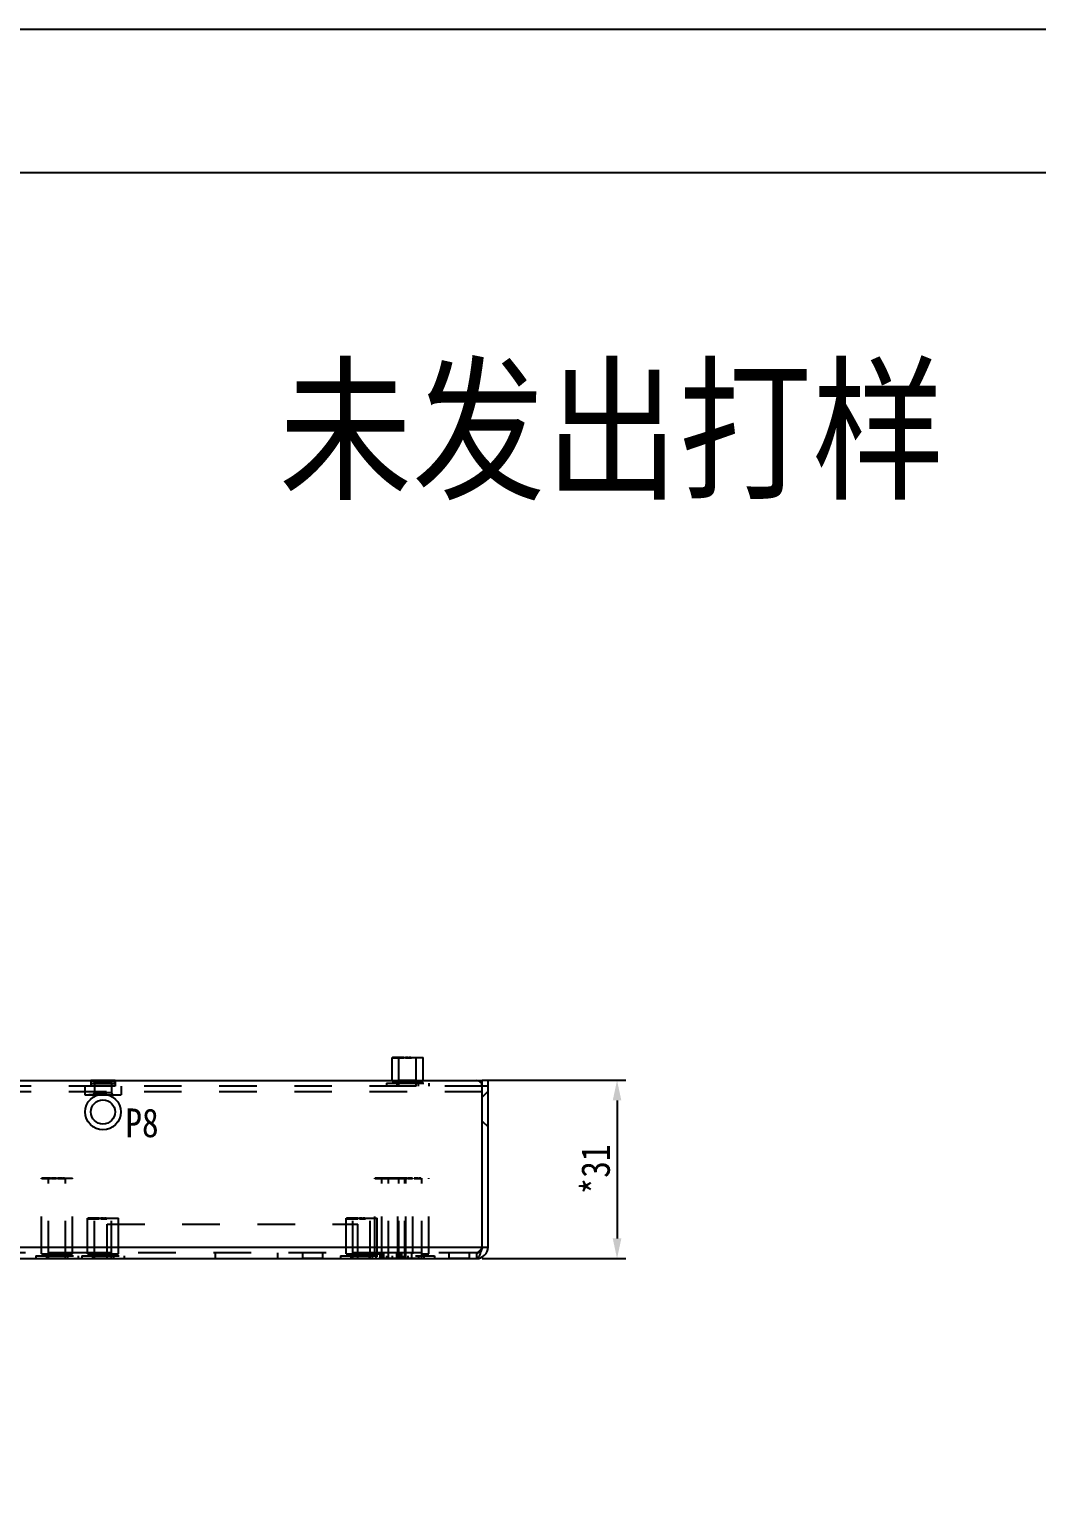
# Model space of a CAD drawing. Header units: millimetres. Extents: x 1262 to 3787, y 0 to 841.
# Drawn here: x 3082.4 to 3257.7, y 587.5 to 841 of the extents above; entities that cross this region are included whole.
import ezdxf

# ---------------------------------------------------------------- set-up
doc = ezdxf.new("R2010")
doc.units = ezdxf.units.MM
doc.header["$LTSCALE"] = 65.395
doc.header["$PDMODE"] = 3
doc.header["$PDSIZE"] = 8
doc.linetypes.add('HIDDEN', pattern=[0.2, 0.1, -0.1])
doc.layers.get('0').update_dxf_attribs({"linetype": 'CONTINUOUS'})
doc.layers.get('Defpoints').update_dxf_attribs({"linetype": 'CONTINUOUS'})
doc.layers.add('02___PRT_ALL_AXES', color=7, linetype='CONTINUOUS')
doc.layers.add('DEFAULT_2', color=8, linetype='HIDDEN')
doc.styles.get("Standard").update_dxf_attribs({"font": 'txt', "width": 0.85})
doc.dimstyles.new('DIMSTYLE_1', dxfattribs={"dimtxt": 5, "dimasz": 3.5, "dimexe": 1.5, "dimexo": 1, "dimgap": 1.25, "dimtad": 1, "dimdsep": 46, "dimtxsty": 'Standard', "dimblk": '_FILLED', "dimblk1": '_FILLED', "dimblk2": '_FILLED', "dimcen": 0.09, "dimadec": 0, "dimazin": 0, "dimtp": 0.01, "dimtm": 0.01, "dimtfac": 1, "dimtofl": 0, "dimtmove": 0, "dimatfit": 3, "dimldrblk": '_FILLED', "dimfxl": 1, "dimtolj": 1, "dimarcsym": 0})

# ---------------------------------------------------------------- blocks, each defined once
blk = doc.blocks.new('_FILLED')
at = {"color": 0, "linetype": 'ByBlock'}
blk.add_solid([(0, 0), (-1, 0.214), (-1, -0.214)], dxfattribs=at)
blk = doc.blocks.new('*D5')
at = {"color": 0, "linetype": 'Continuous', "lineweight": -2, "transparency": 16777216}
for p, q in [((3161.21, 658.16), (3186.16, 658.16)), ((3184.66, 654.66), (3184.66, 630.66)), ((3161.21, 627.16), (3186.16, 627.16))]:
    blk.add_line(p, q, dxfattribs=at)
at = {"layer": 'Defpoints', "color": 0, "linetype": 'Continuous', "transparency": 16777216}
for p in [(3160.21, 658.16), (3160.21, 627.16), (3184.66, 627.16)]:
    blk.add_point(p, dxfattribs=at)
at = {"color": 0, "linetype": 'Continuous', "lineweight": -2, "transparency": 16777216, "xscale": 3.5, "yscale": 3.5, "zscale": 3.5}
for p, rotation in [((3184.66, 658.16), 90), ((3184.66, 627.16), 270)]:
    blk.add_blockref('_FILLED', p, dxfattribs=dict(at, rotation=rotation))
at = {"color": 0, "linetype": 'Continuous', "transparency": 16777216, "insert": (3178.41, 642.66), "char_height": 5, "width": 12.75, "attachment_point": 2, "rotation": 90}
blk.add_mtext('\\A1;*31', dxfattribs=at)

msp = doc.modelspace()

# ---------------------------------------------------------------- linework, layer by layer
at = {"color": 7, "linetype": 'Continuous'}
for p, q in [((2597.865, 841), (3786.865, 841)), ((3145.51, 658.158), (3145.51, 662.158)), ((3150.91, 658.158), (3150.91, 662.158)), ((3162.21, 658.158), (3161.21, 658.158)), ((3161.21, 657.158), (3161.21, 658.158)), ((3162.21, 657.158), (3161.21, 657.158)), ((3161.21, 629.158), (3162.21, 629.158))]:
    msp.add_line(p, q, dxfattribs=at)
at = {"color": 3, "linetype": 'Continuous'}
for p, q in [((2749.21, 658.158), (3161.21, 658.158)), ((3161.21, 629.158), (3161.21, 657.158)), ((3162.21, 629.158), (3162.21, 658.158)), ((2749.21, 629.158), (3161.21, 629.158)), ((2975.994, 627.158), (3160.21, 627.158))]:
    msp.add_line(p, q, dxfattribs=at)
at = {"color": 7, "linetype": 'Continuous'}
msp.add_lwpolyline([(2622.865, 25), (3761.865, 25), (3761.865, 816), (2622.865, 816)], close=True, dxfattribs=at)
at = {"color": 3, "linetype": 'Continuous'}
msp.add_circle((3095.21, 652.658), 3.1, dxfattribs=at)
at = {"color": 7, "linetype": 'Continuous'}
msp.add_circle((3095.21, 652.658), 2.1, dxfattribs=at)
at = {"color": 3, "linetype": 'Continuous'}
for centre, radius, start, end in [((3160.21, 657.158), 1, 0, 90), ((3160.21, 629.158), 2, 270, 0)]:
    msp.add_arc(centre, radius, start, end, dxfattribs=at)
msp.add_open_spline([(3161.21, 629.158), (3161.15, 628.969), (3161.089, 628.779), (3161.027, 628.59)], degree=3, dxfattribs=at)
for points, knots in [([(3160.763, 627.867), (3160.687, 627.685), (3160.577, 627.413), (3160.321, 627.158), (3160.21, 627.158)], [0, 0, 0, 0, 0.6396683, 1, 1, 1, 1]), ([(3161.027, 628.59), (3161.005, 628.525), (3160.923, 628.282), (3160.835, 628.04), (3160.763, 627.867)], [0, 0, 0, 0, 0.2675329, 1, 1, 1, 1])]:
    msp.add_open_spline(points, degree=3, knots=knots, dxfattribs=at)
at = {"layer": '02___PRT_ALL_AXES', "color": 7, "linetype": 'Continuous'}
for p, q in [((3145.51, 662.158), (3150.91, 662.158)), ((3145.51, 658.158), (3145.51, 662.158)), ((3150.91, 658.158), (3150.91, 662.158))]:
    msp.add_line(p, q, dxfattribs=at)
at = {"layer": '02___PRT_ALL_AXES', "color": 8, "linetype": 'HIDDEN'}
for p, q in [((3146.71, 657.158), (3146.71, 662.158)), ((3149.71, 657.158), (3149.71, 662.158)), ((3097.31, 658.158), (3093.11, 658.158)), ((3093.11, 658.158), (3093.11, 657.158)), ((3097.31, 657.158), (3093.11, 657.158)), ((3097.31, 658.158), (3097.31, 657.158)), ((3145.51, 657.958), (3145.51, 658.158)), ((3149.71, 658.158), (3146.71, 658.158)), ((3149.71, 657.158), (3146.71, 657.158)), ((3150.91, 657.958), (3150.91, 658.158)), ((3084.51, 641.158), (3089.91, 641.158)), ((3084.51, 627.958), (3084.51, 641.158)), ((3085.71, 627.158), (3085.71, 641.158)), ((3088.71, 627.158), (3088.71, 641.158)), ((3089.91, 627.958), (3089.91, 641.158)), ((3142.51, 641.158), (3151.91, 641.158)), ((3142.51, 627.958), (3142.51, 641.158)), ((3143.71, 627.158), (3143.71, 641.158)), ((3144.91, 627.158), (3144.91, 641.158)), ((3146.51, 627.958), (3146.51, 641.158)), ((3146.71, 627.158), (3146.71, 641.158)), ((3147.71, 627.158), (3147.71, 641.158)), ((3147.91, 627.158), (3147.91, 641.158)), ((3149.11, 627.958), (3149.11, 641.158)), ((3150.71, 627.158), (3150.71, 641.158)), ((3151.91, 627.958), (3151.91, 641.158)), ((3092.51, 634.158), (3097.91, 634.158)), ((3092.51, 627.958), (3092.51, 634.158)), ((3093.71, 627.158), (3093.71, 634.158)), ((3096.71, 627.158), (3096.71, 634.158)), ((3097.91, 627.958), (3097.91, 634.158)), ((3137.51, 634.158), (3142.91, 634.158)), ((3137.51, 627.958), (3137.51, 634.158)), ((3138.71, 627.158), (3138.71, 634.158)), ((3141.71, 627.158), (3141.71, 634.158)), ((3142.91, 627.958), (3142.91, 634.158)), ((3088.71, 628.158), (3085.71, 628.158)), ((3088.71, 627.158), (3085.71, 627.158)), ((3096.71, 628.158), (3093.71, 628.158)), ((3096.71, 627.158), (3093.71, 627.158)), ((3133.46, 628.158), (3129.96, 628.158)), ((3129.96, 627.158), (3129.96, 628.158)), ((3133.46, 627.158), (3129.96, 627.158)), ((3133.46, 627.158), (3133.46, 628.158)), ((3141.71, 628.158), (3138.71, 628.158)), ((3141.71, 627.158), (3138.71, 627.158)), ((3150.71, 628.158), (3143.46, 628.158)), ((3143.46, 627.158), (3143.46, 628.158)), ((3150.71, 627.158), (3143.46, 627.158)), ((3144.06, 627.158), (3144.06, 628.158)), ((3146.36, 627.158), (3146.36, 628.158)), ((3146.96, 627.158), (3146.96, 628.158)), ((3158.96, 628.158), (3155.46, 628.158)), ((3155.46, 627.158), (3155.46, 628.158)), ((3158.96, 627.158), (3155.46, 627.158)), ((3158.96, 627.158), (3158.96, 628.158))]:
    msp.add_line(p, q, dxfattribs=at)
at = {"layer": 'DEFAULT_2', "color": 8, "linetype": 'HIDDEN'}
for p, q in [((3145.562, 662.158), (3145.56, 662.158)), ((3145.56, 662.158), (3145.56, 662.058)), ((3145.56, 662.058), (3147.543, 662.058)), ((3145.562, 662.058), (3145.562, 662.158)), ((3147.543, 662.158), (3145.591, 662.158)), ((3145.591, 662.058), (3145.591, 662.158)), ((3145.599, 662.158), (3145.599, 662.058)), ((3145.633, 662.158), (3145.633, 662.058)), ((3145.665, 662.158), (3145.665, 662.058)), ((3145.668, 662.158), (3145.668, 662.058)), ((3145.668, 662.158), (3145.668, 662.058)), ((3145.693, 662.158), (3145.693, 662.058)), ((3145.696, 662.158), (3145.696, 662.058)), ((3145.718, 662.158), (3145.718, 662.058)), ((3145.732, 662.158), (3145.732, 662.058)), ((3145.749, 662.158), (3145.749, 662.058)), ((3145.763, 662.158), (3145.763, 662.058)), ((3145.787, 662.158), (3145.787, 662.058)), ((3145.807, 662.158), (3145.807, 662.058)), ((3145.814, 662.158), (3145.814, 662.058)), ((3145.846, 662.158), (3145.846, 662.058)), ((3145.848, 662.158), (3145.848, 662.058)), ((3145.879, 662.158), (3145.879, 662.058)), ((3145.907, 662.158), (3145.907, 662.058)), ((3145.915, 662.158), (3145.915, 662.058)), ((3145.959, 662.158), (3145.959, 662.058)), ((3145.987, 662.158), (3145.987, 662.058)), ((3146.042, 662.158), (3146.042, 662.058)), ((3146.056, 662.158), (3146.056, 662.058)), ((3146.061, 662.158), (3146.061, 662.058)), ((3146.081, 662.158), (3146.081, 662.058)), ((3146.093, 662.158), (3146.093, 662.058)), ((3146.106, 662.158), (3146.106, 662.058)), ((3146.108, 662.158), (3146.108, 662.058)), ((3146.141, 662.158), (3146.141, 662.058)), ((3146.174, 662.158), (3146.174, 662.058)), ((3146.184, 662.158), (3146.184, 662.058)), ((3146.212, 662.158), (3146.212, 662.058)), ((3146.214, 662.158), (3146.214, 662.058)), ((3146.237, 662.158), (3146.237, 662.058)), ((3146.242, 662.158), (3146.242, 662.058)), ((3146.262, 662.158), (3146.262, 662.058)), ((3146.286, 662.158), (3146.286, 662.058)), ((3146.374, 662.158), (3146.374, 662.058)), ((3146.38, 662.158), (3146.38, 662.058)), ((3146.384, 662.158), (3146.384, 662.058)), ((3146.408, 662.158), (3146.408, 662.058)), ((3146.41, 662.158), (3146.41, 662.058)), ((3146.419, 662.158), (3146.419, 662.058)), ((3146.442, 662.158), (3146.442, 662.058)), ((3146.451, 662.158), (3146.451, 662.058)), ((3146.453, 662.158), (3146.453, 662.058)), ((3146.477, 662.158), (3146.477, 662.058)), ((3146.478, 662.158), (3146.478, 662.058)), ((3146.481, 662.158), (3146.481, 662.058)), ((3146.507, 662.158), (3146.507, 662.058)), ((3146.575, 662.158), (3146.575, 662.058)), ((3146.599, 662.158), (3146.599, 662.058)), ((3146.603, 662.158), (3146.603, 662.058)), ((3146.606, 662.158), (3146.606, 662.058)), ((3146.618, 662.158), (3146.618, 662.058)), ((3146.619, 662.158), (3146.619, 662.058)), ((3146.624, 662.158), (3146.624, 662.058)), ((3146.633, 662.158), (3146.633, 662.058)), ((3146.637, 662.158), (3146.637, 662.058)), ((3146.662, 662.158), (3146.662, 662.058)), ((3146.687, 662.158), (3146.687, 662.058)), ((3146.703, 662.158), (3146.703, 662.058)), ((3146.707, 662.158), (3146.707, 662.058)), ((3146.717, 662.158), (3146.717, 662.058)), ((3146.723, 662.158), (3146.723, 662.058)), ((3146.741, 662.158), (3146.741, 662.058)), ((3146.743, 662.058), (3146.743, 662.158)), ((3146.751, 662.158), (3146.751, 662.058)), ((3146.792, 662.158), (3146.792, 662.058)), ((3146.82, 662.158), (3146.82, 662.058)), ((3146.83, 662.158), (3146.83, 662.058)), ((3146.862, 662.158), (3146.862, 662.058)), ((3146.865, 662.158), (3146.865, 662.058)), ((3146.888, 662.158), (3146.888, 662.058)), ((3146.896, 662.058), (3146.896, 662.158)), ((3146.903, 662.158), (3146.903, 662.058)), ((3146.906, 662.158), (3146.906, 662.058)), ((3146.91, 662.158), (3146.91, 662.058)), ((3146.927, 662.158), (3146.927, 662.058)), ((3146.969, 662.158), (3146.969, 662.058)), ((3146.971, 662.158), (3146.971, 662.058)), ((3146.972, 662.158), (3146.972, 662.058)), ((3146.977, 662.158), (3146.977, 662.058)), ((3146.983, 662.158), (3146.983, 662.058)), ((3146.999, 662.158), (3146.999, 662.058)), ((3147.024, 662.158), (3147.024, 662.058)), ((3147.027, 662.158), (3147.027, 662.058)), ((3147.066, 662.158), (3147.066, 662.058)), ((3147.068, 662.158), (3147.068, 662.058)), ((3147.068, 662.158), (3147.068, 662.058)), ((3147.074, 662.158), (3147.074, 662.058)), ((3147.087, 662.158), (3147.087, 662.058)), ((3147.095, 662.158), (3147.095, 662.058)), ((3147.131, 662.158), (3147.131, 662.058)), ((3147.139, 662.158), (3147.139, 662.058)), ((3147.141, 662.158), (3147.141, 662.058)), ((3147.143, 662.158), (3147.143, 662.058)), ((3147.171, 662.158), (3147.171, 662.058)), ((3147.18, 662.158), (3147.18, 662.058)), ((3147.21, 662.158), (3147.21, 662.058)), ((3147.243, 662.158), (3147.243, 662.058)), ((3147.261, 662.158), (3147.261, 662.058)), ((3147.315, 662.158), (3147.315, 662.058)), ((3147.316, 662.158), (3147.316, 662.058)), ((3147.352, 662.158), (3147.352, 662.058)), ((3147.393, 662.158), (3147.393, 662.058)), ((3147.425, 662.158), (3147.425, 662.058)), ((3147.428, 662.158), (3147.428, 662.058)), ((3147.466, 662.158), (3147.466, 662.058)), ((3147.515, 662.158), (3147.515, 662.058)), ((3147.517, 662.158), (3147.517, 662.058)), ((3147.543, 662.158), (3147.543, 662.058)), ((3147.9, 662.158), (3147.832, 662.158)), ((3147.832, 662.158), (3147.832, 662.058)), ((3147.832, 662.058), (3148.898, 662.058)), ((3147.9, 662.058), (3147.9, 662.158)), ((3148.319, 662.158), (3147.972, 662.158)), ((3147.972, 662.158), (3147.972, 662.058)), ((3148.019, 662.158), (3148.019, 662.058)), ((3148.027, 662.058), (3148.027, 662.158)), ((3148.319, 662.058), (3148.319, 662.158)), ((3148.395, 662.158), (3148.395, 662.058)), ((3148.775, 662.158), (3148.486, 662.158)), ((3148.486, 662.058), (3148.486, 662.158)), ((3148.643, 662.158), (3148.643, 662.058)), ((3148.72, 662.158), (3148.72, 662.058)), ((3148.775, 662.058), (3148.775, 662.158)), ((3148.83, 662.158), (3148.83, 662.058)), ((3148.898, 662.058), (3148.898, 662.158)), ((3161.21, 657.158), (2749.21, 657.158)), ((3092.06, 657.158), (3092.06, 655.658)), ((3097.335, 658.128), (3093.085, 658.128)), ((3093.085, 658.128), (3093.085, 658.028)), ((3097.335, 658.028), (3093.085, 658.028)), ((3093.31, 657.538), (3093.085, 658.028)), ((3097.335, 657.538), (3093.085, 657.538)), ((3093.085, 657.538), (3093.085, 657.158)), ((3093.71, 657.828), (3093.41, 658.128)), ((3096.71, 657.828), (3093.71, 657.828)), ((3093.71, 657.828), (3093.71, 655.958)), ((3096.71, 657.828), (3097.01, 658.128)), ((3096.71, 657.828), (3096.71, 655.958)), ((3097.11, 657.538), (3097.335, 658.028)), ((3097.335, 658.128), (3097.335, 658.028)), ((3097.335, 657.538), (3097.335, 657.158)), ((3098.36, 657.158), (3098.36, 655.658)), ((3144.515, 657.658), (3151.905, 657.658)), ((3144.515, 657.658), (3144.515, 657.158)), ((3145.51, 657.958), (3145.51, 658.158)), ((3145.51, 657.958), (3150.91, 657.958)), ((3145.71, 657.958), (3145.71, 657.658)), ((3146.362, 657.658), (3146.362, 657.158)), ((3150.057, 657.658), (3150.057, 657.158)), ((3150.71, 657.958), (3150.71, 657.658)), ((3150.91, 657.958), (3150.91, 658.158)), ((3151.905, 657.658), (3151.905, 657.158)), ((3161.21, 656.158), (2749.21, 656.158)), ((3092.06, 655.658), (3098.36, 655.658)), ((3092.734, 655.678), (3094.626, 655.678)), ((3092.734, 655.678), (3092.734, 655.658)), ((3092.748, 655.678), (3092.748, 655.658)), ((3092.771, 655.658), (3092.771, 655.678)), ((3092.778, 655.678), (3092.778, 655.658)), ((3092.816, 655.658), (3092.816, 655.678)), ((3092.816, 655.678), (3092.816, 655.658)), ((3092.817, 655.678), (3092.817, 655.658)), ((3092.819, 655.678), (3092.819, 655.658)), ((3092.829, 655.678), (3092.829, 655.658)), ((3092.839, 655.658), (3092.839, 655.678)), ((3093.063, 655.678), (3093.063, 655.658)), ((3093.096, 655.678), (3093.096, 655.658)), ((3093.177, 655.678), (3093.177, 655.658)), ((3093.21, 655.678), (3093.21, 655.658)), ((3093.219, 655.678), (3093.219, 655.658)), ((3093.231, 655.678), (3093.231, 655.658)), ((3093.251, 655.678), (3093.251, 655.658)), ((3093.252, 655.678), (3093.252, 655.658)), ((3093.252, 655.678), (3093.252, 655.658)), ((3093.254, 655.678), (3093.254, 655.658)), ((3093.281, 655.678), (3093.281, 655.658)), ((3093.282, 655.678), (3093.282, 655.658)), ((3093.288, 655.678), (3093.288, 655.658)), ((3093.298, 655.678), (3093.298, 655.658)), ((3093.31, 655.658), (3093.31, 655.678)), ((3093.311, 655.678), (3093.311, 655.658)), ((3093.356, 655.678), (3093.356, 655.658)), ((3093.368, 655.678), (3093.368, 655.658)), ((3093.398, 655.678), (3093.398, 655.658)), ((3093.401, 655.678), (3093.401, 655.658)), ((3093.404, 655.678), (3093.404, 655.658)), ((3093.71, 655.958), (3093.41, 655.658)), ((3093.41, 655.678), (3093.41, 655.658)), ((3093.478, 655.678), (3093.478, 655.658)), ((3093.495, 655.678), (3093.495, 655.658)), ((3093.498, 655.678), (3093.498, 655.658)), ((3093.5, 655.678), (3093.5, 655.658)), ((3093.501, 655.658), (3093.501, 655.678)), ((3093.515, 655.678), (3093.515, 655.658)), ((3093.518, 655.678), (3093.518, 655.658)), ((3093.521, 655.678), (3093.521, 655.658)), ((3093.533, 655.678), (3093.533, 655.658)), ((3093.535, 655.678), (3093.535, 655.658)), ((3093.543, 655.678), (3093.543, 655.658)), ((3093.544, 655.678), (3093.544, 655.658)), ((3093.604, 655.678), (3093.604, 655.658)), ((3093.605, 655.678), (3093.605, 655.658)), ((3093.617, 655.658), (3093.617, 655.678)), ((3093.642, 655.678), (3093.642, 655.658)), ((3093.648, 655.678), (3093.648, 655.658)), ((3093.664, 655.678), (3093.664, 655.658)), ((3093.666, 655.678), (3093.666, 655.658)), ((3093.679, 655.658), (3093.679, 655.678)), ((3093.683, 655.678), (3093.683, 655.658)), ((3093.693, 655.678), (3093.693, 655.658)), ((3093.694, 655.658), (3093.694, 655.678)), ((3093.697, 655.678), (3093.697, 655.658)), ((3093.709, 655.678), (3093.709, 655.658)), ((3096.71, 655.958), (3093.71, 655.958)), ((3093.722, 655.658), (3093.722, 655.678)), ((3093.723, 655.678), (3093.723, 655.658)), ((3093.724, 655.678), (3093.724, 655.658)), ((3093.758, 655.658), (3093.758, 655.678)), ((3093.765, 655.678), (3093.765, 655.658)), ((3093.825, 655.678), (3093.825, 655.658)), ((3093.832, 655.658), (3093.832, 655.678)), ((3093.856, 655.678), (3093.856, 655.658)), ((3093.867, 655.678), (3093.867, 655.658)), ((3093.879, 655.658), (3093.879, 655.678)), ((3093.89, 655.678), (3093.89, 655.658)), ((3093.89, 655.658), (3093.89, 655.678)), ((3093.901, 655.678), (3093.901, 655.658)), ((3093.903, 655.678), (3093.903, 655.658)), ((3093.942, 655.678), (3093.942, 655.658)), ((3093.97, 655.678), (3093.97, 655.658)), ((3093.978, 655.678), (3093.978, 655.658)), ((3093.978, 655.678), (3093.978, 655.658)), ((3094.054, 655.658), (3094.054, 655.678)), ((3094.072, 655.678), (3094.072, 655.658)), ((3094.101, 655.678), (3094.101, 655.658)), ((3094.114, 655.678), (3094.114, 655.658)), ((3094.124, 655.658), (3094.124, 655.678)), ((3094.142, 655.678), (3094.142, 655.658)), ((3094.172, 655.658), (3094.172, 655.678)), ((3094.18, 655.678), (3094.18, 655.658)), ((3094.309, 655.658), (3094.309, 655.678)), ((3094.343, 655.678), (3094.343, 655.658)), ((3094.371, 655.678), (3094.371, 655.658)), ((3094.379, 655.678), (3094.379, 655.658)), ((3094.408, 655.678), (3094.408, 655.658)), ((3094.42, 655.678), (3094.42, 655.658)), ((3094.447, 655.678), (3094.447, 655.658)), ((3094.455, 655.678), (3094.455, 655.658)), ((3094.614, 655.678), (3094.614, 655.658)), ((3094.626, 655.678), (3094.626, 655.658)), ((3094.766, 655.678), (3095.147, 655.678)), ((3094.766, 655.678), (3094.766, 655.658)), ((3094.767, 655.678), (3094.767, 655.658)), ((3094.807, 655.678), (3094.807, 655.658)), ((3094.816, 655.678), (3094.816, 655.658)), ((3094.817, 655.678), (3094.817, 655.658)), ((3094.818, 655.678), (3094.818, 655.658)), ((3094.84, 655.678), (3094.84, 655.658)), ((3094.846, 655.678), (3094.846, 655.658)), ((3094.847, 655.658), (3094.847, 655.678)), ((3094.851, 655.678), (3094.851, 655.658)), ((3094.855, 655.678), (3094.855, 655.658)), ((3094.933, 655.678), (3094.933, 655.658)), ((3094.948, 655.678), (3094.948, 655.658)), ((3094.949, 655.678), (3094.949, 655.658)), ((3094.958, 655.678), (3094.958, 655.658)), ((3094.983, 655.678), (3094.983, 655.658)), ((3094.994, 655.678), (3094.994, 655.658)), ((3095.04, 655.678), (3095.04, 655.658)), ((3095.067, 655.678), (3095.067, 655.658)), ((3095.073, 655.678), (3095.073, 655.658)), ((3095.099, 655.678), (3095.099, 655.658)), ((3095.1, 655.658), (3095.1, 655.678)), ((3095.106, 655.678), (3095.106, 655.658)), ((3095.107, 655.678), (3095.107, 655.658)), ((3095.114, 655.658), (3095.114, 655.678)), ((3095.118, 655.678), (3095.118, 655.658)), ((3095.146, 655.678), (3095.146, 655.658)), ((3095.147, 655.658), (3095.147, 655.678)), ((3096.71, 655.958), (3097.01, 655.658)), ((3161.21, 655.258), (3162.21, 656.258)), ((3161.21, 651.058), (3162.21, 650.058)), ((3084.51, 627.958), (3084.51, 641.158)), ((3084.548, 641.058), (3084.548, 641.158)), ((3084.548, 641.058), (3086.07, 641.058)), ((3086.07, 641.158), (3084.572, 641.158)), ((3084.572, 641.058), (3084.572, 641.158)), ((3084.778, 641.158), (3084.778, 641.058)), ((3084.829, 641.158), (3084.829, 641.058)), ((3084.859, 641.158), (3084.859, 641.058)), ((3084.902, 641.158), (3084.902, 641.058)), ((3084.953, 641.158), (3084.953, 641.058)), ((3084.981, 641.158), (3084.981, 641.058)), ((3084.983, 641.158), (3084.983, 641.058)), ((3085.005, 641.058), (3085.005, 641.158)), ((3085.069, 641.158), (3085.069, 641.058)), ((3085.08, 641.058), (3085.08, 641.158)), ((3085.105, 641.158), (3085.105, 641.058)), ((3085.375, 641.158), (3085.375, 641.058)), ((3085.51, 641.158), (3085.51, 641.058)), ((3085.541, 641.158), (3085.541, 641.058)), ((3085.683, 641.158), (3085.683, 641.058)), ((3085.686, 641.158), (3085.686, 641.058)), ((3085.694, 641.158), (3085.694, 641.058)), ((3085.734, 641.158), (3085.734, 641.058)), ((3085.742, 641.158), (3085.742, 641.058)), ((3085.775, 641.158), (3085.775, 641.058)), ((3085.792, 641.158), (3085.792, 641.058)), ((3085.828, 641.158), (3085.828, 641.058)), ((3085.834, 641.158), (3085.834, 641.058)), ((3085.841, 641.158), (3085.841, 641.058)), ((3085.86, 641.158), (3085.86, 641.058)), ((3085.867, 641.158), (3085.867, 641.058)), ((3085.869, 641.158), (3085.869, 641.058)), ((3085.87, 641.158), (3085.87, 641.058)), ((3085.883, 641.158), (3085.883, 641.058)), ((3085.887, 641.158), (3085.887, 641.058)), ((3085.893, 641.158), (3085.893, 641.058)), ((3085.913, 641.158), (3085.913, 641.058)), ((3085.919, 641.158), (3085.919, 641.058)), ((3085.979, 641.158), (3085.979, 641.058)), ((3086.011, 641.158), (3086.011, 641.058)), ((3086.067, 641.158), (3086.067, 641.058)), ((3086.07, 641.158), (3086.07, 641.058)), ((3087.081, 641.158), (3086.243, 641.158)), ((3086.243, 641.158), (3086.243, 641.058)), ((3086.243, 641.058), (3087.081, 641.058)), ((3086.247, 641.158), (3086.247, 641.058)), ((3086.264, 641.158), (3086.264, 641.058)), ((3086.272, 641.158), (3086.272, 641.058)), ((3086.305, 641.158), (3086.305, 641.058)), ((3086.322, 641.158), (3086.322, 641.058)), ((3086.344, 641.158), (3086.344, 641.058)), ((3086.354, 641.158), (3086.354, 641.058)), ((3086.361, 641.158), (3086.361, 641.058)), ((3086.365, 641.158), (3086.365, 641.058)), ((3086.382, 641.158), (3086.382, 641.058)), ((3086.383, 641.158), (3086.383, 641.058)), ((3086.384, 641.158), (3086.384, 641.058)), ((3086.393, 641.158), (3086.393, 641.058)), ((3086.393, 641.158), (3086.393, 641.058)), ((3086.407, 641.158), (3086.407, 641.058)), ((3086.419, 641.158), (3086.419, 641.058)), ((3086.426, 641.158), (3086.426, 641.058)), ((3086.434, 641.158), (3086.434, 641.058)), ((3086.463, 641.058), (3086.463, 641.158)), ((3086.472, 641.158), (3086.472, 641.058)), ((3086.484, 641.158), (3086.484, 641.058)), ((3086.494, 641.158), (3086.494, 641.058)), ((3086.497, 641.158), (3086.497, 641.058)), ((3086.503, 641.158), (3086.503, 641.058)), ((3086.515, 641.158), (3086.515, 641.058)), ((3086.533, 641.158), (3086.533, 641.058)), ((3086.536, 641.158), (3086.536, 641.058)), ((3086.55, 641.158), (3086.55, 641.058)), ((3086.621, 641.158), (3086.621, 641.058)), ((3086.623, 641.158), (3086.623, 641.058)), ((3086.627, 641.158), (3086.627, 641.058)), ((3086.636, 641.158), (3086.636, 641.058)), ((3086.644, 641.158), (3086.644, 641.058)), ((3086.704, 641.158), (3086.704, 641.058)), ((3086.716, 641.158), (3086.716, 641.058)), ((3086.725, 641.158), (3086.725, 641.058)), ((3086.727, 641.158), (3086.727, 641.058)), ((3086.742, 641.158), (3086.742, 641.058)), ((3086.774, 641.158), (3086.774, 641.058)), ((3086.788, 641.158), (3086.788, 641.058)), ((3086.807, 641.158), (3086.807, 641.058)), ((3086.808, 641.158), (3086.808, 641.058)), ((3086.814, 641.158), (3086.814, 641.058)), ((3086.838, 641.158), (3086.838, 641.058)), ((3086.869, 641.158), (3086.869, 641.058)), ((3086.878, 641.158), (3086.878, 641.058)), ((3086.904, 641.158), (3086.904, 641.058)), ((3086.934, 641.158), (3086.934, 641.058)), ((3086.95, 641.158), (3086.95, 641.058)), ((3086.954, 641.158), (3086.954, 641.058)), ((3086.97, 641.158), (3086.97, 641.058)), ((3086.979, 641.158), (3086.979, 641.058)), ((3087.021, 641.158), (3087.021, 641.058)), ((3087.08, 641.158), (3087.08, 641.058)), ((3087.081, 641.158), (3087.081, 641.058)), ((3088.096, 641.158), (3087.351, 641.158)), ((3087.351, 641.158), (3087.351, 641.058)), ((3087.351, 641.058), (3088.625, 641.058)), ((3087.526, 641.158), (3087.526, 641.058)), ((3087.543, 641.158), (3087.543, 641.058)), ((3087.691, 641.058), (3087.691, 641.158)), ((3087.815, 641.058), (3087.815, 641.158)), ((3088.096, 641.058), (3088.096, 641.158)), ((3088.137, 641.158), (3088.109, 641.158)), ((3088.109, 641.158), (3088.109, 641.058)), ((3088.137, 641.158), (3088.137, 641.058)), ((3088.516, 641.158), (3088.244, 641.158)), ((3088.244, 641.158), (3088.244, 641.058)), ((3088.253, 641.058), (3088.253, 641.158)), ((3088.284, 641.158), (3088.284, 641.058)), ((3088.516, 641.058), (3088.516, 641.158)), ((3088.625, 641.058), (3088.625, 641.158)), ((3089.91, 627.958), (3089.91, 641.158)), ((3142.51, 627.958), (3142.51, 641.158)), ((3142.548, 641.058), (3142.548, 641.158)), ((3142.548, 641.058), (3145.27, 641.058)), ((3145.27, 641.158), (3142.572, 641.158)), ((3142.572, 641.058), (3142.572, 641.158)), ((3142.778, 641.158), (3142.778, 641.058)), ((3142.829, 641.158), (3142.829, 641.058)), ((3142.859, 641.158), (3142.859, 641.058)), ((3142.902, 641.158), (3142.902, 641.058)), ((3142.953, 641.158), (3142.953, 641.058)), ((3142.981, 641.158), (3142.981, 641.058)), ((3142.983, 641.158), (3142.983, 641.058)), ((3143.005, 641.058), (3143.005, 641.158)), ((3143.069, 641.158), (3143.069, 641.058)), ((3143.08, 641.058), (3143.08, 641.158)), ((3143.105, 641.158), (3143.105, 641.058)), ((3143.375, 641.158), (3143.375, 641.058)), ((3143.51, 641.158), (3143.51, 641.058)), ((3143.541, 641.158), (3143.541, 641.058)), ((3143.683, 641.158), (3143.683, 641.058)), ((3143.686, 641.158), (3143.686, 641.058)), ((3143.694, 641.158), (3143.694, 641.058)), ((3143.71, 627.958), (3143.71, 641.158)), ((3143.734, 641.158), (3143.734, 641.058)), ((3143.742, 641.158), (3143.742, 641.058)), ((3143.748, 641.058), (3143.748, 641.158)), ((3143.772, 641.058), (3143.772, 641.158)), ((3143.775, 641.158), (3143.775, 641.058)), ((3143.792, 641.158), (3143.792, 641.058)), ((3143.828, 641.158), (3143.828, 641.058)), ((3143.834, 641.158), (3143.834, 641.058)), ((3143.841, 641.158), (3143.841, 641.058)), ((3143.86, 641.158), (3143.86, 641.058)), ((3143.867, 641.158), (3143.867, 641.058)), ((3143.869, 641.158), (3143.869, 641.058)), ((3143.87, 641.158), (3143.87, 641.058)), ((3143.883, 641.158), (3143.883, 641.058)), ((3143.887, 641.158), (3143.887, 641.058)), ((3143.893, 641.158), (3143.893, 641.058)), ((3143.913, 641.158), (3143.913, 641.058)), ((3143.919, 641.158), (3143.919, 641.058)), ((3143.978, 641.158), (3143.978, 641.058)), ((3144.011, 641.158), (3144.011, 641.058)), ((3144.029, 641.158), (3144.029, 641.058)), ((3144.059, 641.158), (3144.059, 641.058)), ((3144.067, 641.158), (3144.067, 641.058)), ((3144.07, 641.158), (3144.07, 641.058)), ((3144.102, 641.158), (3144.102, 641.058)), ((3144.153, 641.158), (3144.153, 641.058)), ((3144.181, 641.158), (3144.181, 641.058)), ((3144.183, 641.158), (3144.183, 641.058)), ((3144.205, 641.058), (3144.205, 641.158)), ((3144.243, 641.158), (3144.243, 641.058)), ((3144.247, 641.158), (3144.247, 641.058)), ((3144.264, 641.158), (3144.264, 641.058)), ((3144.269, 641.158), (3144.269, 641.058)), ((3144.272, 641.158), (3144.272, 641.058)), ((3144.28, 641.058), (3144.28, 641.158)), ((3144.305, 641.158), (3144.305, 641.058)), ((3144.322, 641.158), (3144.322, 641.058)), ((3144.344, 641.158), (3144.344, 641.058)), ((3144.354, 641.158), (3144.354, 641.058)), ((3144.361, 641.158), (3144.361, 641.058)), ((3144.365, 641.158), (3144.365, 641.058)), ((3144.382, 641.158), (3144.382, 641.058)), ((3144.383, 641.158), (3144.383, 641.058)), ((3144.384, 641.158), (3144.384, 641.058)), ((3144.393, 641.158), (3144.393, 641.058)), ((3144.393, 641.158), (3144.393, 641.058)), ((3144.407, 641.158), (3144.407, 641.058)), ((3144.419, 641.158), (3144.419, 641.058)), ((3144.426, 641.158), (3144.426, 641.058)), ((3144.434, 641.158), (3144.434, 641.058)), ((3144.463, 641.058), (3144.463, 641.158)), ((3144.472, 641.158), (3144.472, 641.058)), ((3144.484, 641.158), (3144.484, 641.058)), ((3144.494, 641.158), (3144.494, 641.058)), ((3144.497, 641.158), (3144.497, 641.058)), ((3144.503, 641.158), (3144.503, 641.058)), ((3144.515, 641.158), (3144.515, 641.058)), ((3144.533, 641.158), (3144.533, 641.058)), ((3144.536, 641.158), (3144.536, 641.058)), ((3144.55, 641.158), (3144.55, 641.058)), ((3144.575, 641.158), (3144.575, 641.058)), ((3144.621, 641.158), (3144.621, 641.058)), ((3144.623, 641.158), (3144.623, 641.058)), ((3144.627, 641.158), (3144.627, 641.058)), ((3144.636, 641.158), (3144.636, 641.058)), ((3144.644, 641.158), (3144.644, 641.058)), ((3144.704, 641.158), (3144.704, 641.058)), ((3144.71, 641.158), (3144.71, 641.058)), ((3144.716, 641.158), (3144.716, 641.058)), ((3144.725, 641.158), (3144.725, 641.058)), ((3144.727, 641.158), (3144.727, 641.058)), ((3144.741, 641.158), (3144.741, 641.058)), ((3144.742, 641.158), (3144.742, 641.058)), ((3144.774, 641.158), (3144.774, 641.058)), ((3144.788, 641.158), (3144.788, 641.058)), ((3144.807, 641.158), (3144.807, 641.058)), ((3144.808, 641.158), (3144.808, 641.058)), ((3144.814, 641.158), (3144.814, 641.058)), ((3144.838, 641.158), (3144.838, 641.058)), ((3144.869, 641.158), (3144.869, 641.058)), ((3144.878, 641.158), (3144.878, 641.058)), ((3144.883, 641.158), (3144.883, 641.058)), ((3144.886, 641.158), (3144.886, 641.058)), ((3144.894, 641.158), (3144.894, 641.058)), ((3144.904, 641.158), (3144.904, 641.058)), ((3144.934, 641.158), (3144.934, 641.058)), ((3144.934, 641.158), (3144.934, 641.058)), ((3144.942, 641.158), (3144.942, 641.058)), ((3144.95, 641.158), (3144.95, 641.058)), ((3144.954, 641.158), (3144.954, 641.058)), ((3144.97, 641.158), (3144.97, 641.058)), ((3144.975, 641.158), (3144.975, 641.058)), ((3144.979, 641.158), (3144.979, 641.058)), ((3144.992, 641.158), (3144.992, 641.058)), ((3145.021, 641.158), (3145.021, 641.058)), ((3145.028, 641.158), (3145.028, 641.058)), ((3145.034, 641.158), (3145.034, 641.058)), ((3145.041, 641.158), (3145.041, 641.058)), ((3145.06, 641.158), (3145.06, 641.058)), ((3145.067, 641.158), (3145.067, 641.058)), ((3145.069, 641.158), (3145.069, 641.058)), ((3145.07, 641.158), (3145.07, 641.058)), ((3145.08, 641.158), (3145.08, 641.058)), ((3145.081, 641.158), (3145.081, 641.058)), ((3145.083, 641.158), (3145.083, 641.058)), ((3145.087, 641.158), (3145.087, 641.058)), ((3145.093, 641.158), (3145.093, 641.058)), ((3145.113, 641.158), (3145.113, 641.058)), ((3145.119, 641.158), (3145.119, 641.058)), ((3145.179, 641.158), (3145.179, 641.058)), ((3145.211, 641.158), (3145.211, 641.058)), ((3145.267, 641.158), (3145.267, 641.058)), ((3145.27, 641.158), (3145.27, 641.058)), ((3146.516, 641.158), (3145.351, 641.158)), ((3145.351, 641.158), (3145.351, 641.058)), ((3145.351, 641.058), (3148.07, 641.058)), ((3145.443, 641.158), (3145.443, 641.058)), ((3145.447, 641.158), (3145.447, 641.058)), ((3145.464, 641.158), (3145.464, 641.058)), ((3145.472, 641.158), (3145.472, 641.058)), ((3145.505, 641.158), (3145.505, 641.058)), ((3145.522, 641.158), (3145.522, 641.058)), ((3145.526, 641.158), (3145.526, 641.058)), ((3145.543, 641.158), (3145.543, 641.058)), ((3145.544, 641.158), (3145.544, 641.058)), ((3145.554, 641.158), (3145.554, 641.058)), ((3145.561, 641.158), (3145.561, 641.058)), ((3145.565, 641.158), (3145.565, 641.058)), ((3145.582, 641.158), (3145.582, 641.058)), ((3145.583, 641.158), (3145.583, 641.058)), ((3145.584, 641.158), (3145.584, 641.058)), ((3145.593, 641.158), (3145.593, 641.058)), ((3145.593, 641.158), (3145.593, 641.058)), ((3145.607, 641.158), (3145.607, 641.058)), ((3145.619, 641.158), (3145.619, 641.058)), ((3145.626, 641.158), (3145.626, 641.058)), ((3145.634, 641.158), (3145.634, 641.058)), ((3145.663, 641.058), (3145.663, 641.158)), ((3145.672, 641.158), (3145.672, 641.058)), ((3145.684, 641.158), (3145.684, 641.058)), ((3145.691, 641.058), (3145.691, 641.158)), ((3145.694, 641.158), (3145.694, 641.058)), ((3145.697, 641.158), (3145.697, 641.058)), ((3145.703, 641.158), (3145.703, 641.058)), ((3145.715, 641.158), (3145.715, 641.058)), ((3145.733, 641.158), (3145.733, 641.058)), ((3145.736, 641.158), (3145.736, 641.058)), ((3145.75, 641.158), (3145.75, 641.058)), ((3145.815, 641.058), (3145.815, 641.158)), ((3145.821, 641.158), (3145.821, 641.058)), ((3145.823, 641.158), (3145.823, 641.058)), ((3145.827, 641.158), (3145.827, 641.058)), ((3145.836, 641.158), (3145.836, 641.058)), ((3145.844, 641.158), (3145.844, 641.058)), ((3145.904, 641.158), (3145.904, 641.058)), ((3145.916, 641.158), (3145.916, 641.058)), ((3145.925, 641.158), (3145.925, 641.058)), ((3145.927, 641.158), (3145.927, 641.058)), ((3145.942, 641.158), (3145.942, 641.058)), ((3145.974, 641.158), (3145.974, 641.058)), ((3145.988, 641.158), (3145.988, 641.058)), ((3146.007, 641.158), (3146.007, 641.058)), ((3146.008, 641.158), (3146.008, 641.058)), ((3146.014, 641.158), (3146.014, 641.058)), ((3146.038, 641.158), (3146.038, 641.058)), ((3146.069, 641.158), (3146.069, 641.058)), ((3146.078, 641.158), (3146.078, 641.058)), ((3146.096, 641.058), (3146.096, 641.158)), ((3146.104, 641.158), (3146.104, 641.058)), ((3146.109, 641.158), (3146.109, 641.058)), ((3146.134, 641.158), (3146.134, 641.058)), ((3146.137, 641.158), (3146.137, 641.058)), ((3146.15, 641.158), (3146.15, 641.058)), ((3146.154, 641.158), (3146.154, 641.058)), ((3146.17, 641.158), (3146.17, 641.058)), ((3146.179, 641.158), (3146.179, 641.058)), ((3146.221, 641.158), (3146.221, 641.058)), ((3146.244, 641.158), (3146.244, 641.058)), ((3146.253, 641.058), (3146.253, 641.158)), ((3146.28, 641.158), (3146.28, 641.058)), ((3146.281, 641.158), (3146.281, 641.058)), ((3146.284, 641.158), (3146.284, 641.058)), ((3146.51, 627.958), (3146.51, 641.158)), ((3146.516, 641.058), (3146.516, 641.158)), ((3146.548, 641.058), (3146.548, 641.158)), ((3148.07, 641.158), (3146.551, 641.158)), ((3146.551, 641.158), (3146.551, 641.058)), ((3146.572, 641.058), (3146.572, 641.158)), ((3146.625, 641.058), (3146.625, 641.158)), ((3146.726, 641.158), (3146.726, 641.058)), ((3146.743, 641.158), (3146.743, 641.058)), ((3146.778, 641.158), (3146.778, 641.058)), ((3146.829, 641.158), (3146.829, 641.058)), ((3146.859, 641.158), (3146.859, 641.058)), ((3146.891, 641.058), (3146.891, 641.158)), ((3146.902, 641.158), (3146.902, 641.058)), ((3146.953, 641.158), (3146.953, 641.058)), ((3146.981, 641.158), (3146.981, 641.058)), ((3146.983, 641.158), (3146.983, 641.058)), ((3147.005, 641.058), (3147.005, 641.158)), ((3147.015, 641.058), (3147.015, 641.158)), ((3147.069, 641.158), (3147.069, 641.058)), ((3147.08, 641.058), (3147.08, 641.158)), ((3147.105, 641.158), (3147.105, 641.058)), ((3147.296, 641.058), (3147.296, 641.158)), ((3147.309, 641.158), (3147.309, 641.058)), ((3147.337, 641.158), (3147.337, 641.058)), ((3147.375, 641.158), (3147.375, 641.058)), ((3147.444, 641.158), (3147.444, 641.058)), ((3147.453, 641.058), (3147.453, 641.158)), ((3147.484, 641.158), (3147.484, 641.058)), ((3147.51, 641.158), (3147.51, 641.058)), ((3147.541, 641.158), (3147.541, 641.058)), ((3147.683, 641.158), (3147.683, 641.058)), ((3147.686, 641.158), (3147.686, 641.058)), ((3147.694, 641.158), (3147.694, 641.058)), ((3147.716, 641.058), (3147.716, 641.158)), ((3147.734, 641.158), (3147.734, 641.058)), ((3147.742, 641.158), (3147.742, 641.058)), ((3147.775, 641.158), (3147.775, 641.058)), ((3147.792, 641.158), (3147.792, 641.058)), ((3147.825, 641.058), (3147.825, 641.158)), ((3147.828, 641.158), (3147.828, 641.058)), ((3147.834, 641.158), (3147.834, 641.058)), ((3147.841, 641.158), (3147.841, 641.058)), ((3147.86, 641.158), (3147.86, 641.058)), ((3147.867, 641.158), (3147.867, 641.058)), ((3147.869, 641.158), (3147.869, 641.058)), ((3147.87, 641.158), (3147.87, 641.058)), ((3147.883, 641.158), (3147.883, 641.058)), ((3147.887, 641.158), (3147.887, 641.058)), ((3147.893, 641.158), (3147.893, 641.058)), ((3147.91, 627.958), (3147.91, 641.158)), ((3147.913, 641.158), (3147.913, 641.058)), ((3147.919, 641.158), (3147.919, 641.058)), ((3147.979, 641.158), (3147.979, 641.058)), ((3148.011, 641.158), (3148.011, 641.058)), ((3148.067, 641.158), (3148.067, 641.058)), ((3148.07, 641.158), (3148.07, 641.058)), ((3149.081, 641.158), (3148.243, 641.158)), ((3148.243, 641.158), (3148.243, 641.058)), ((3148.243, 641.058), (3149.081, 641.058)), ((3148.247, 641.158), (3148.247, 641.058)), ((3148.264, 641.158), (3148.264, 641.058)), ((3148.272, 641.158), (3148.272, 641.058)), ((3148.305, 641.158), (3148.305, 641.058)), ((3148.322, 641.158), (3148.322, 641.058)), ((3148.344, 641.158), (3148.344, 641.058)), ((3148.354, 641.158), (3148.354, 641.058)), ((3148.361, 641.158), (3148.361, 641.058)), ((3148.365, 641.158), (3148.365, 641.058)), ((3148.382, 641.158), (3148.382, 641.058)), ((3148.383, 641.158), (3148.383, 641.058)), ((3148.384, 641.158), (3148.384, 641.058)), ((3148.393, 641.158), (3148.393, 641.058)), ((3148.393, 641.158), (3148.393, 641.058)), ((3148.407, 641.158), (3148.407, 641.058)), ((3148.419, 641.158), (3148.419, 641.058)), ((3148.426, 641.158), (3148.426, 641.058)), ((3148.434, 641.158), (3148.434, 641.058)), ((3148.463, 641.058), (3148.463, 641.158)), ((3148.472, 641.158), (3148.472, 641.058)), ((3148.484, 641.158), (3148.484, 641.058)), ((3148.494, 641.158), (3148.494, 641.058)), ((3148.497, 641.158), (3148.497, 641.058)), ((3148.503, 641.158), (3148.503, 641.058)), ((3148.515, 641.158), (3148.515, 641.058)), ((3148.533, 641.158), (3148.533, 641.058)), ((3148.536, 641.158), (3148.536, 641.058)), ((3148.55, 641.158), (3148.55, 641.058)), ((3148.621, 641.158), (3148.621, 641.058)), ((3148.623, 641.158), (3148.623, 641.058)), ((3148.627, 641.158), (3148.627, 641.058)), ((3148.636, 641.158), (3148.636, 641.058)), ((3148.644, 641.158), (3148.644, 641.058)), ((3148.704, 641.158), (3148.704, 641.058)), ((3148.716, 641.158), (3148.716, 641.058)), ((3148.725, 641.158), (3148.725, 641.058)), ((3148.727, 641.158), (3148.727, 641.058)), ((3148.742, 641.158), (3148.742, 641.058)), ((3148.774, 641.158), (3148.774, 641.058)), ((3148.788, 641.158), (3148.788, 641.058)), ((3148.807, 641.158), (3148.807, 641.058)), ((3148.808, 641.158), (3148.808, 641.058)), ((3148.814, 641.158), (3148.814, 641.058)), ((3148.838, 641.158), (3148.838, 641.058)), ((3148.869, 641.158), (3148.869, 641.058)), ((3148.878, 641.158), (3148.878, 641.058)), ((3148.904, 641.158), (3148.904, 641.058)), ((3148.934, 641.158), (3148.934, 641.058)), ((3148.95, 641.158), (3148.95, 641.058)), ((3148.954, 641.158), (3148.954, 641.058)), ((3148.97, 641.158), (3148.97, 641.058)), ((3148.979, 641.158), (3148.979, 641.058)), ((3149.021, 641.158), (3149.021, 641.058)), ((3149.08, 641.158), (3149.08, 641.058)), ((3149.081, 641.158), (3149.081, 641.058)), ((3149.11, 627.958), (3149.11, 641.158)), ((3150.096, 641.158), (3149.351, 641.158)), ((3149.351, 641.158), (3149.351, 641.058)), ((3149.351, 641.058), (3150.625, 641.058)), ((3149.526, 641.158), (3149.526, 641.058)), ((3149.543, 641.158), (3149.543, 641.058)), ((3149.691, 641.058), (3149.691, 641.158)), ((3149.815, 641.058), (3149.815, 641.158)), ((3150.096, 641.058), (3150.096, 641.158)), ((3150.137, 641.158), (3150.109, 641.158)), ((3150.109, 641.158), (3150.109, 641.058)), ((3150.137, 641.158), (3150.137, 641.058)), ((3150.516, 641.158), (3150.244, 641.158)), ((3150.244, 641.158), (3150.244, 641.058)), ((3150.253, 641.058), (3150.253, 641.158)), ((3150.284, 641.158), (3150.284, 641.058)), ((3150.516, 641.058), (3150.516, 641.158)), ((3150.625, 641.058), (3150.625, 641.158)), ((3151.91, 627.958), (3151.91, 641.158)), ((3092.51, 627.958), (3092.51, 634.158)), ((3092.585, 634.058), (3092.585, 634.158)), ((3092.585, 634.058), (3094.543, 634.058)), ((3094.543, 634.158), (3092.616, 634.158)), ((3092.616, 634.058), (3092.616, 634.158)), ((3093.237, 634.158), (3093.237, 634.058)), ((3093.242, 634.158), (3093.242, 634.058)), ((3093.262, 634.158), (3093.262, 634.058)), ((3093.286, 634.158), (3093.286, 634.058)), ((3093.365, 634.158), (3093.365, 634.058)), ((3093.38, 634.158), (3093.38, 634.058)), ((3093.384, 634.158), (3093.384, 634.058)), ((3093.393, 634.158), (3093.393, 634.058)), ((3093.408, 634.158), (3093.408, 634.058)), ((3093.41, 634.158), (3093.41, 634.058)), ((3093.419, 634.158), (3093.419, 634.058)), ((3093.442, 634.158), (3093.442, 634.058)), ((3093.451, 634.158), (3093.451, 634.058)), ((3093.453, 634.158), (3093.453, 634.058)), ((3093.469, 634.158), (3093.469, 634.058)), ((3093.477, 634.158), (3093.477, 634.058)), ((3093.481, 634.158), (3093.481, 634.058)), ((3093.529, 634.158), (3093.529, 634.058)), ((3093.575, 634.158), (3093.575, 634.058)), ((3093.599, 634.158), (3093.599, 634.058)), ((3093.603, 634.158), (3093.603, 634.058)), ((3093.606, 634.158), (3093.606, 634.058)), ((3093.618, 634.158), (3093.618, 634.058)), ((3093.619, 634.158), (3093.619, 634.058)), ((3093.624, 634.158), (3093.624, 634.058)), ((3093.633, 634.158), (3093.633, 634.058)), ((3093.637, 634.158), (3093.637, 634.058)), ((3093.662, 634.158), (3093.662, 634.058)), ((3093.687, 634.158), (3093.687, 634.058)), ((3093.703, 634.158), (3093.703, 634.058)), ((3093.707, 634.158), (3093.707, 634.058)), ((3093.717, 634.158), (3093.717, 634.058)), ((3093.723, 634.158), (3093.723, 634.058)), ((3093.741, 634.158), (3093.741, 634.058)), ((3093.743, 634.058), (3093.743, 634.158)), ((3093.751, 634.158), (3093.751, 634.058)), ((3093.792, 634.158), (3093.792, 634.058)), ((3093.82, 634.158), (3093.82, 634.058)), ((3093.83, 634.158), (3093.83, 634.058)), ((3093.862, 634.158), (3093.862, 634.058)), ((3093.865, 634.158), (3093.865, 634.058)), ((3093.888, 634.158), (3093.888, 634.058)), ((3093.896, 634.058), (3093.896, 634.158)), ((3093.903, 634.158), (3093.903, 634.058)), ((3093.906, 634.158), (3093.906, 634.058)), ((3093.91, 634.158), (3093.91, 634.058)), ((3093.927, 634.158), (3093.927, 634.058)), ((3093.969, 634.158), (3093.969, 634.058)), ((3093.971, 634.158), (3093.971, 634.058)), ((3093.972, 634.158), (3093.972, 634.058)), ((3093.977, 634.158), (3093.977, 634.058)), ((3093.983, 634.158), (3093.983, 634.058)), ((3093.999, 634.158), (3093.999, 634.058)), ((3094.024, 634.158), (3094.024, 634.058)), ((3094.027, 634.158), (3094.027, 634.058)), ((3094.066, 634.158), (3094.066, 634.058)), ((3094.068, 634.158), (3094.068, 634.058)), ((3094.068, 634.158), (3094.068, 634.058)), ((3094.074, 634.158), (3094.074, 634.058)), ((3094.087, 634.158), (3094.087, 634.058)), ((3094.095, 634.158), (3094.095, 634.058)), ((3094.131, 634.158), (3094.131, 634.058)), ((3094.139, 634.158), (3094.139, 634.058)), ((3094.141, 634.158), (3094.141, 634.058)), ((3094.143, 634.158), (3094.143, 634.058)), ((3094.171, 634.158), (3094.171, 634.058)), ((3094.18, 634.158), (3094.18, 634.058)), ((3094.21, 634.158), (3094.21, 634.058)), ((3094.243, 634.158), (3094.243, 634.058)), ((3094.261, 634.158), (3094.261, 634.058)), ((3094.315, 634.158), (3094.315, 634.058)), ((3094.316, 634.158), (3094.316, 634.058)), ((3094.352, 634.158), (3094.352, 634.058)), ((3094.393, 634.158), (3094.393, 634.058)), ((3094.425, 634.158), (3094.425, 634.058)), ((3094.428, 634.158), (3094.428, 634.058)), ((3094.466, 634.158), (3094.466, 634.058)), ((3094.515, 634.158), (3094.515, 634.058)), ((3094.517, 634.158), (3094.517, 634.058)), ((3094.543, 634.158), (3094.543, 634.058)), ((3094.9, 634.158), (3094.832, 634.158)), ((3094.832, 634.158), (3094.832, 634.058)), ((3094.832, 634.058), (3095.898, 634.058)), ((3094.9, 634.058), (3094.9, 634.158)), ((3095.319, 634.158), (3094.972, 634.158)), ((3094.972, 634.158), (3094.972, 634.058)), ((3095.019, 634.158), (3095.019, 634.058)), ((3095.027, 634.058), (3095.027, 634.158)), ((3095.319, 634.058), (3095.319, 634.158)), ((3095.395, 634.158), (3095.395, 634.058)), ((3095.775, 634.158), (3095.486, 634.158)), ((3095.486, 634.058), (3095.486, 634.158)), ((3095.643, 634.158), (3095.643, 634.058)), ((3095.72, 634.158), (3095.72, 634.058)), ((3095.775, 634.058), (3095.775, 634.158)), ((3095.83, 634.158), (3095.83, 634.058)), ((3095.898, 634.058), (3095.898, 634.158)), ((3097.91, 627.958), (3097.91, 634.158)), ((3137.51, 627.958), (3137.51, 634.158)), ((3137.585, 634.058), (3137.585, 634.158)), ((3137.585, 634.058), (3139.543, 634.058)), ((3139.543, 634.158), (3137.616, 634.158)), ((3137.616, 634.058), (3137.616, 634.158)), ((3138.237, 634.158), (3138.237, 634.058)), ((3138.242, 634.158), (3138.242, 634.058)), ((3138.262, 634.158), (3138.262, 634.058)), ((3138.286, 634.158), (3138.286, 634.058)), ((3138.365, 634.158), (3138.365, 634.058)), ((3138.38, 634.158), (3138.38, 634.058)), ((3138.384, 634.158), (3138.384, 634.058)), ((3138.393, 634.158), (3138.393, 634.058)), ((3138.408, 634.158), (3138.408, 634.058)), ((3138.41, 634.158), (3138.41, 634.058)), ((3138.419, 634.158), (3138.419, 634.058)), ((3138.442, 634.158), (3138.442, 634.058)), ((3138.451, 634.158), (3138.451, 634.058)), ((3138.453, 634.158), (3138.453, 634.058)), ((3138.469, 634.158), (3138.469, 634.058)), ((3138.477, 634.158), (3138.477, 634.058)), ((3138.481, 634.158), (3138.481, 634.058)), ((3138.529, 634.158), (3138.529, 634.058)), ((3138.575, 634.158), (3138.575, 634.058)), ((3138.599, 634.158), (3138.599, 634.058)), ((3138.603, 634.158), (3138.603, 634.058)), ((3138.606, 634.158), (3138.606, 634.058)), ((3138.618, 634.158), (3138.618, 634.058)), ((3138.619, 634.158), (3138.619, 634.058)), ((3138.624, 634.158), (3138.624, 634.058)), ((3138.633, 634.158), (3138.633, 634.058)), ((3138.637, 634.158), (3138.637, 634.058)), ((3138.662, 634.158), (3138.662, 634.058)), ((3138.687, 634.158), (3138.687, 634.058)), ((3138.703, 634.158), (3138.703, 634.058)), ((3138.707, 634.158), (3138.707, 634.058)), ((3138.717, 634.158), (3138.717, 634.058)), ((3138.723, 634.158), (3138.723, 634.058)), ((3138.741, 634.158), (3138.741, 634.058)), ((3138.743, 634.058), (3138.743, 634.158)), ((3138.751, 634.158), (3138.751, 634.058)), ((3138.792, 634.158), (3138.792, 634.058)), ((3138.82, 634.158), (3138.82, 634.058)), ((3138.83, 634.158), (3138.83, 634.058)), ((3138.862, 634.158), (3138.862, 634.058)), ((3138.865, 634.158), (3138.865, 634.058)), ((3138.888, 634.158), (3138.888, 634.058)), ((3138.896, 634.058), (3138.896, 634.158)), ((3138.903, 634.158), (3138.903, 634.058)), ((3138.906, 634.158), (3138.906, 634.058)), ((3138.91, 634.158), (3138.91, 634.058)), ((3138.927, 634.158), (3138.927, 634.058)), ((3138.969, 634.158), (3138.969, 634.058)), ((3138.971, 634.158), (3138.971, 634.058)), ((3138.972, 634.158), (3138.972, 634.058)), ((3138.977, 634.158), (3138.977, 634.058)), ((3138.983, 634.158), (3138.983, 634.058)), ((3138.999, 634.158), (3138.999, 634.058)), ((3139.024, 634.158), (3139.024, 634.058)), ((3139.027, 634.158), (3139.027, 634.058)), ((3139.066, 634.158), (3139.066, 634.058)), ((3139.068, 634.158), (3139.068, 634.058)), ((3139.068, 634.158), (3139.068, 634.058)), ((3139.074, 634.158), (3139.074, 634.058)), ((3139.087, 634.158), (3139.087, 634.058)), ((3139.095, 634.158), (3139.095, 634.058)), ((3139.131, 634.158), (3139.131, 634.058)), ((3139.139, 634.158), (3139.139, 634.058)), ((3139.141, 634.158), (3139.141, 634.058)), ((3139.143, 634.158), (3139.143, 634.058)), ((3139.171, 634.158), (3139.171, 634.058)), ((3139.18, 634.158), (3139.18, 634.058)), ((3139.21, 634.158), (3139.21, 634.058)), ((3139.243, 634.158), (3139.243, 634.058)), ((3139.261, 634.158), (3139.261, 634.058)), ((3139.315, 634.158), (3139.315, 634.058)), ((3139.316, 634.158), (3139.316, 634.058)), ((3139.352, 634.158), (3139.352, 634.058)), ((3139.393, 634.158), (3139.393, 634.058)), ((3139.425, 634.158), (3139.425, 634.058)), ((3139.428, 634.158), (3139.428, 634.058)), ((3139.466, 634.158), (3139.466, 634.058)), ((3139.515, 634.158), (3139.515, 634.058)), ((3139.517, 634.158), (3139.517, 634.058)), ((3139.543, 634.158), (3139.543, 634.058)), ((3139.9, 634.158), (3139.832, 634.158)), ((3139.832, 634.158), (3139.832, 634.058)), ((3139.832, 634.058), (3140.898, 634.058)), ((3139.9, 634.058), (3139.9, 634.158)), ((3140.319, 634.158), (3139.972, 634.158)), ((3139.972, 634.158), (3139.972, 634.058)), ((3140.019, 634.158), (3140.019, 634.058)), ((3140.027, 634.058), (3140.027, 634.158)), ((3140.319, 634.058), (3140.319, 634.158)), ((3140.395, 634.158), (3140.395, 634.058)), ((3140.775, 634.158), (3140.486, 634.158)), ((3140.486, 634.058), (3140.486, 634.158)), ((3140.643, 634.158), (3140.643, 634.058)), ((3140.72, 634.158), (3140.72, 634.058)), ((3140.775, 634.058), (3140.775, 634.158)), ((3140.83, 634.158), (3140.83, 634.058)), ((3140.898, 634.058), (3140.898, 634.158)), ((3142.91, 627.958), (3142.91, 634.158)), ((3095.93, 633.158), (3139.53, 633.158)), ((3095.93, 627.158), (3095.93, 633.158)), ((3139.53, 627.158), (3139.53, 633.158)), ((3160.21, 628.158), (2974.68, 628.158)), ((3083.515, 627.658), (3090.905, 627.658)), ((3083.515, 627.658), (3083.515, 627.158)), ((3084.51, 627.958), (3089.91, 627.958)), ((3084.71, 627.958), (3084.71, 627.658)), ((3085.362, 627.658), (3085.362, 627.158)), ((3089.057, 627.658), (3089.057, 627.158)), ((3089.71, 627.958), (3089.71, 627.658)), ((3090.905, 627.658), (3090.905, 627.158)), ((3091.515, 627.658), (3098.905, 627.658)), ((3091.515, 627.658), (3091.515, 627.158)), ((3092.51, 627.958), (3097.91, 627.958)), ((3092.71, 627.958), (3092.71, 627.658)), ((3093.362, 627.658), (3093.362, 627.158)), ((3097.057, 627.658), (3097.057, 627.158)), ((3097.71, 627.958), (3097.71, 627.658)), ((3098.905, 627.658), (3098.905, 627.158)), ((3114.81, 627.158), (3114.81, 628.158)), ((3125.61, 627.158), (3125.61, 628.158)), ((3136.515, 627.658), (3152.905, 627.658)), ((3136.515, 627.658), (3136.515, 627.158)), ((3137.51, 627.958), (3151.91, 627.958)), ((3137.71, 627.958), (3137.71, 627.658)), ((3138.362, 627.658), (3138.362, 627.158)), ((3141.515, 627.658), (3141.515, 627.158)), ((3142.057, 627.658), (3142.057, 627.158)), ((3142.71, 627.958), (3142.71, 627.658)), ((3142.715, 627.658), (3142.715, 627.158)), ((3143.362, 627.658), (3143.362, 627.158)), ((3143.905, 627.658), (3143.905, 627.158)), ((3143.91, 627.958), (3143.91, 627.658)), ((3144.562, 627.658), (3144.562, 627.158)), ((3145.515, 627.658), (3145.515, 627.158)), ((3146.71, 627.958), (3146.71, 627.658)), ((3147.057, 627.658), (3147.057, 627.158)), ((3147.21, 627.158), (3147.21, 628.158)), ((3147.362, 627.658), (3147.362, 627.158)), ((3147.71, 627.958), (3147.71, 627.658)), ((3148.257, 627.658), (3148.257, 627.158)), ((3148.905, 627.658), (3148.905, 627.158)), ((3148.91, 627.958), (3148.91, 627.658)), ((3150.105, 627.658), (3150.105, 627.158)), ((3151.057, 627.658), (3151.057, 627.158)), ((3151.71, 627.958), (3151.71, 627.658)), ((3152.905, 627.658), (3152.905, 627.158)), ((3160.21, 628.158), (3160.21, 627.158))]:
    msp.add_line(p, q, dxfattribs=at)
msp.add_arc((3160.21, 629.158), 1, 270, 0, dxfattribs=at)
msp.add_open_spline([(3161.21, 629.158), (3161.055, 628.915), (3160.824, 628.515), (3160.403, 628.158), (3160.21, 628.158)], degree=3, knots=[0, 0, 0, 0, 0.5990511, 1, 1, 1, 1], dxfattribs=at)

# ---------------------------------------------------------------- texts
at = {"color": 1, "lineweight": -3, "insert": (3183.787, 770.16), "char_height": 20, "width": 197.53216, "attachment_point": 5}
msp.add_mtext('{\\fSimSun|b0|i0|c134|p54;未发出打样}', dxfattribs=at)
at = {"color": 2, "linetype": 'Continuous', "insert": (3099.109, 653.267), "char_height": 5, "width": 8.5, "attachment_point": 1, "line_spacing_factor": 0.9}
msp.add_mtext('P8', dxfattribs=at)

# ---------------------------------------------------------------- dimensions: what is measured, and where the dimension line sits
at = {"color": 2, "linetype": 'Continuous'}
dim = msp.add_linear_dim(base=(3184.656, 627.158), p1=(3160.21, 658.158), p2=(3160.21, 627.158), angle=270, text='*<>', dimstyle='DIMSTYLE_1', dxfattribs=at)
dim.commit()
dim.dimension.update_dxf_attribs({"geometry": '*D5', "text_midpoint": (3184.656, 642.658), "dimtype": 160})

doc.saveas('drawing.dxf')
